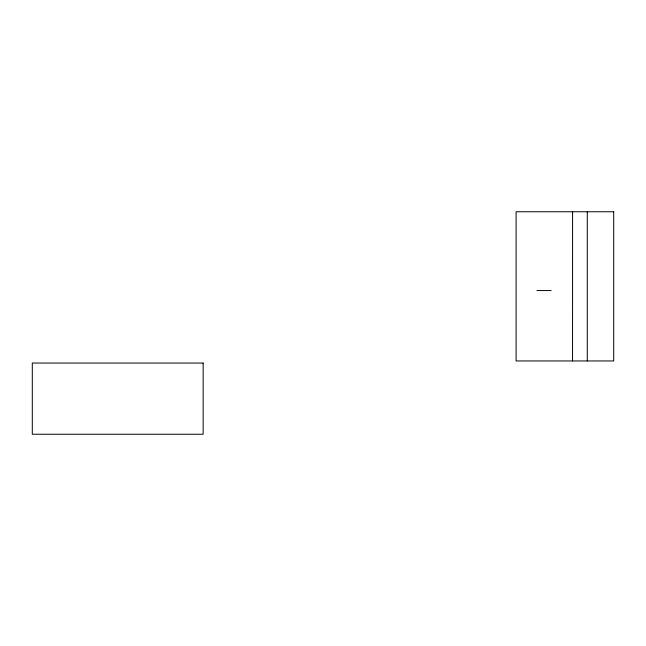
<?xml version="1.0" encoding="UTF-8"?>
<svg xmlns="http://www.w3.org/2000/svg" width="646" height="646" viewBox="0 0 646 646"><rect width="100%" height="100%" fill="white"/><g stroke="black" fill="none" stroke-linecap="round" stroke-linejoin="round"><path stroke-width="0.97" d="M536.931 290.563L551.167 290.563M587.287 211.759L587.287 360.952M572.582 211.759L572.542 360.952M613.7 211.759L516.097 211.759L516.097 360.952L613.7 360.952L613.7 211.759M203.151 363.052L32.3 363.052L32.3 434.241L203.151 434.241L203.151 363.052"/></g></svg>
